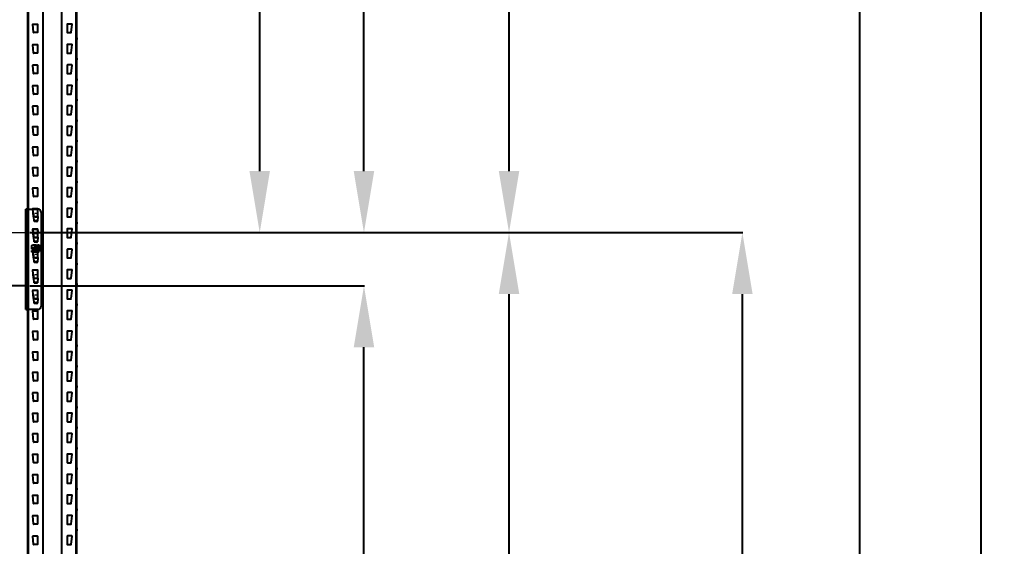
# Model space of a CAD drawing. Header units: millimetres. Extents: x 2140 to 223837, y 2113 to 170313.
# Drawn here: x 179549 to 181923, y 114955 to 116242 of the extents above; entities that cross this region are included whole.
import ezdxf

# ---------------------------------------------------------------- set-up
doc = ezdxf.new("R2010")
doc.units = ezdxf.units.MM
doc.linetypes.add('PHANTOM', pattern=[12.7, 6.35, -1.27, 1.27, -1.27, 1.27, -1.27])
doc.layers.add('0_ANNOT_Dimensions', color=7, linetype='Continuous')
doc.layers.add('2.Стойка', color=7, linetype='Continuous')
doc.layers.add('1.Балка', color=5, linetype='Continuous', lineweight=0)
doc.styles.get("Standard").update_dxf_attribs({"font": 'isocpeur.ttf'})
doc.dimstyles.new('150', dxfattribs={"dimtxt": 150, "dimasz": 150, "dimexe": 1, "dimexo": 10, "dimgap": 40, "dimtad": 1, "dimdec": 0, "dimzin": 0, "dimdsep": 46, "dimtxsty": 'Standard', "dimcen": 0.09, "dimadec": 0, "dimazin": 0, "dimtfac": 1, "dimtdec": 0, "dimtofl": 0, "dimtmove": 0, "dimatfit": 3, "dimfxl": 1, "dimtolj": 1, "dimtzin": 0, "dimarcsym": 0})
doc.dimstyles.new('150 (цвет)', dxfattribs={"dimtxt": 150, "dimasz": 150, "dimexe": 1, "dimexo": 10, "dimgap": -20, "dimtad": 1, "dimdec": 0, "dimzin": 0, "dimdsep": 46, "dimtxsty": 'Standard', "dimcen": 0.09, "dimadec": 0, "dimazin": 0, "dimtfac": 1, "dimtdec": 0, "dimtofl": 0, "dimtmove": 0, "dimatfit": 3, "dimfxl": 1, "dimtfill": 2, "dimtfillclr": 2, "dimtolj": 1, "dimtzin": 0, "dimarcsym": 0})

# ---------------------------------------------------------------- blocks, each defined once
blk = doc.blocks.new('*U494')
at = {"layer": '2.Стойка', "color": 0, "linetype": 'ByBlock'}
for p, q in [((-120, 0), (-120, 12200)), ((-118, 0), (-118, 12200)), ((-82.7, 0), (-82.7, 12200)), ((-37.3, 0), (-37.3, 12200)), ((-2, 0), (-2, 12200)), ((0, 0), (0, 12200)), ((-120, 6509.5), (-118, 6509.5)), ((0, 6509.5), (-2, 6509.5)), ((-106.1, 6480.5), (-108, 6500.5)), ((-107.5, 6501), (-96.5, 6501)), ((-96, 6500.5), (-96, 6480.5)), ((-24, 6500.5), (-24, 6480.5)), ((-12.5, 6501), (-23.5, 6501)), ((-13.9, 6480.5), (-12, 6500.5)), ((-122, 6465), (-118, 6465)), ((-120, 6470.5), (-118, 6470.5)), ((-120, 6459.5), (-118, 6459.5)), ((-96.5, 6480), (-105.6, 6480)), ((-23.5, 6480), (-14.4, 6480)), ((0, 6470.5), (-2, 6470.5)), ((2, 6465), (-2, 6465)), ((0, 6459.5), (-2, 6459.5)), ((-106.1, 6430.5), (-108, 6450.5)), ((-107.5, 6451), (-96.5, 6451)), ((-96, 6450.5), (-96, 6430.5)), ((-24, 6450.5), (-24, 6430.5)), ((-12.5, 6451), (-23.5, 6451)), ((-13.9, 6430.5), (-12, 6450.5)), ((-122, 6415), (-118, 6415)), ((-120, 6420.5), (-118, 6420.5)), ((-96.5, 6430), (-105.6, 6430)), ((-23.5, 6430), (-14.4, 6430)), ((0, 6420.5), (-2, 6420.5)), ((2, 6415), (-2, 6415)), ((-120, 6409.5), (-118, 6409.5)), ((-106.1, 6380.5), (-108, 6400.5)), ((-107.5, 6401), (-96.5, 6401)), ((-96, 6400.5), (-96, 6380.5)), ((-24, 6400.5), (-24, 6380.5)), ((-12.5, 6401), (-23.5, 6401)), ((-13.9, 6380.5), (-12, 6400.5)), ((0, 6409.5), (-2, 6409.5)), ((-122, 6365), (-118, 6365)), ((-120, 6370.5), (-118, 6370.5)), ((-96.5, 6380), (-105.6, 6380)), ((-23.5, 6380), (-14.4, 6380)), ((0, 6370.5), (-2, 6370.5)), ((2, 6365), (-2, 6365)), ((-120, 6359.5), (-118, 6359.5)), ((-106.1, 6330.5), (-108, 6350.5)), ((-107.5, 6351), (-96.5, 6351)), ((-96, 6350.5), (-96, 6330.5)), ((-24, 6350.5), (-24, 6330.5)), ((-12.5, 6351), (-23.5, 6351)), ((-13.9, 6330.5), (-12, 6350.5)), ((0, 6359.5), (-2, 6359.5)), ((-120, 6320.5), (-118, 6320.5)), ((-96.5, 6330), (-105.6, 6330)), ((-23.5, 6330), (-14.4, 6330)), ((0, 6320.5), (-2, 6320.5)), ((-122, 6315), (-118, 6315)), ((-120, 6309.5), (-118, 6309.5)), ((-106.1, 6280.5), (-108, 6300.5)), ((-107.5, 6301), (-96.5, 6301)), ((-96, 6300.5), (-96, 6280.5)), ((-24, 6300.5), (-24, 6280.5)), ((-12.5, 6301), (-23.5, 6301)), ((-13.9, 6280.5), (-12, 6300.5)), ((2, 6315), (-2, 6315)), ((0, 6309.5), (-2, 6309.5)), ((-120, 6270.5), (-118, 6270.5)), ((-96.5, 6280), (-105.6, 6280)), ((-23.5, 6280), (-14.4, 6280)), ((0, 6270.5), (-2, 6270.5)), ((-122, 6265), (-118, 6265)), ((-120, 6259.5), (-118, 6259.5)), ((-106.1, 6230.5), (-108, 6250.5)), ((-107.5, 6251), (-96.5, 6251)), ((-96, 6250.5), (-96, 6230.5)), ((-24, 6250.5), (-24, 6230.5)), ((-12.5, 6251), (-23.5, 6251)), ((-13.9, 6230.5), (-12, 6250.5)), ((2, 6265), (-2, 6265)), ((0, 6259.5), (-2, 6259.5)), ((-120, 6220.5), (-118, 6220.5)), ((-96.5, 6230), (-105.6, 6230)), ((-23.5, 6230), (-14.4, 6230)), ((0, 6220.5), (-2, 6220.5)), ((-122, 6215), (-118, 6215)), ((-120, 6209.5), (-118, 6209.5)), ((-106.1, 6180.5), (-108, 6200.5)), ((-107.5, 6201), (-96.5, 6201)), ((-96, 6200.5), (-96, 6180.5)), ((-24, 6200.5), (-24, 6180.5)), ((-12.5, 6201), (-23.5, 6201)), ((-13.9, 6180.5), (-12, 6200.5)), ((2, 6215), (-2, 6215)), ((0, 6209.5), (-2, 6209.5)), ((-96.5, 6180), (-105.6, 6180)), ((-23.5, 6180), (-14.4, 6180)), ((-122, 6165), (-118, 6165)), ((-120, 6170.5), (-118, 6170.5)), ((-120, 6159.5), (-118, 6159.5)), ((-106.1, 6130.5), (-108, 6150.5)), ((-107.5, 6151), (-96.5, 6151)), ((-96, 6150.5), (-96, 6130.5)), ((-24, 6150.5), (-24, 6130.5)), ((-12.5, 6151), (-23.5, 6151)), ((-13.9, 6130.5), (-12, 6150.5)), ((0, 6170.5), (-2, 6170.5)), ((2, 6165), (-2, 6165)), ((0, 6159.5), (-2, 6159.5)), ((-96.5, 6130), (-105.6, 6130)), ((-23.5, 6130), (-14.4, 6130)), ((-122, 6115), (-118, 6115)), ((-120, 6120.5), (-118, 6120.5)), ((-120, 6109.5), (-118, 6109.5)), ((0, 6120.5), (-2, 6120.5)), ((2, 6115), (-2, 6115)), ((0, 6109.5), (-2, 6109.5)), ((-106.1, 6080.5), (-108, 6100.5)), ((-107.5, 6101), (-96.5, 6101)), ((-96.5, 6080), (-105.6, 6080)), ((-96, 6100.5), (-96, 6080.5)), ((-24, 6100.5), (-24, 6080.5)), ((-12.5, 6101), (-23.5, 6101)), ((-23.5, 6080), (-14.4, 6080)), ((-13.9, 6080.5), (-12, 6100.5)), ((-122, 6065), (-118, 6065)), ((-120, 6070.5), (-118, 6070.5)), ((-120, 6059.5), (-118, 6059.5)), ((0, 6070.5), (-2, 6070.5)), ((2, 6065), (-2, 6065)), ((0, 6059.5), (-2, 6059.5)), ((-106.1, 6030.5), (-108, 6050.5)), ((-107.5, 6051), (-96.5, 6051)), ((-96, 6050.5), (-96, 6030.5)), ((-24, 6050.5), (-24, 6030.5)), ((-12.5, 6051), (-23.5, 6051)), ((-13.9, 6030.5), (-12, 6050.5)), ((-122, 6015), (-118, 6015)), ((-120, 6020.5), (-118, 6020.5)), ((-120, 6009.5), (-118, 6009.5)), ((-96.5, 6030), (-105.6, 6030)), ((-23.5, 6030), (-14.4, 6030)), ((0, 6020.5), (-2, 6020.5)), ((2, 6015), (-2, 6015)), ((0, 6009.5), (-2, 6009.5)), ((-106.1, 5980.5), (-108, 6000.5)), ((-107.5, 6001), (-96.5, 6001)), ((-96, 6000.5), (-96, 5980.5)), ((-24, 6000.5), (-24, 5980.5)), ((-12.5, 6001), (-23.5, 6001)), ((-13.9, 5980.5), (-12, 6000.5)), ((-122, 5965), (-118, 5965)), ((-120, 5970.5), (-118, 5970.5)), ((-120, 5959.5), (-118, 5959.5)), ((-96.5, 5980), (-105.6, 5980)), ((-23.5, 5980), (-14.4, 5980)), ((0, 5970.5), (-2, 5970.5)), ((2, 5965), (-2, 5965)), ((0, 5959.5), (-2, 5959.5)), ((-106.1, 5930.5), (-108, 5950.5)), ((-107.5, 5951), (-96.5, 5951)), ((-96, 5950.5), (-96, 5930.5)), ((-24, 5950.5), (-24, 5930.5)), ((-12.5, 5951), (-23.5, 5951)), ((-13.9, 5930.5), (-12, 5950.5)), ((-122, 5915), (-118, 5915)), ((-120, 5920.5), (-118, 5920.5)), ((-96.5, 5930), (-105.6, 5930)), ((-23.5, 5930), (-14.4, 5930)), ((0, 5920.5), (-2, 5920.5)), ((2, 5915), (-2, 5915)), ((-120, 5909.5), (-118, 5909.5)), ((-106.1, 5880.5), (-108, 5900.5)), ((-107.5, 5901), (-96.5, 5901)), ((-96, 5900.5), (-96, 5880.5)), ((-24, 5900.5), (-24, 5880.5)), ((-12.5, 5901), (-23.5, 5901)), ((-13.9, 5880.5), (-12, 5900.5)), ((0, 5909.5), (-2, 5909.5)), ((-122, 5865), (-118, 5865)), ((-120, 5870.5), (-118, 5870.5)), ((-96.5, 5880), (-105.6, 5880)), ((-23.5, 5880), (-14.4, 5880)), ((0, 5870.5), (-2, 5870.5)), ((2, 5865), (-2, 5865)), ((-120, 5859.5), (-118, 5859.5)), ((-106.1, 5830.5), (-108, 5850.5)), ((-107.5, 5851), (-96.5, 5851)), ((-96, 5850.5), (-96, 5830.5)), ((-24, 5850.5), (-24, 5830.5)), ((-12.5, 5851), (-23.5, 5851)), ((-13.9, 5830.5), (-12, 5850.5)), ((0, 5859.5), (-2, 5859.5)), ((-120, 5820.5), (-118, 5820.5)), ((-96.5, 5830), (-105.6, 5830)), ((-23.5, 5830), (-14.4, 5830)), ((0, 5820.5), (-2, 5820.5)), ((-122, 5815), (-118, 5815)), ((-120, 5809.5), (-118, 5809.5)), ((-106.1, 5780.5), (-108, 5800.5)), ((-107.5, 5801), (-96.5, 5801)), ((-96, 5800.5), (-96, 5780.5)), ((-24, 5800.5), (-24, 5780.5)), ((-12.5, 5801), (-23.5, 5801)), ((-13.9, 5780.5), (-12, 5800.5)), ((2, 5815), (-2, 5815)), ((0, 5809.5), (-2, 5809.5)), ((-120, 5770.5), (-118, 5770.5)), ((-96.5, 5780), (-105.6, 5780)), ((-23.5, 5780), (-14.4, 5780)), ((0, 5770.5), (-2, 5770.5)), ((-122, 5765), (-118, 5765)), ((-120, 5759.5), (-118, 5759.5)), ((-106.1, 5730.5), (-108, 5750.5)), ((-107.5, 5751), (-96.5, 5751)), ((-96, 5750.5), (-96, 5730.5)), ((-24, 5750.5), (-24, 5730.5)), ((-12.5, 5751), (-23.5, 5751)), ((-13.9, 5730.5), (-12, 5750.5)), ((2, 5765), (-2, 5765)), ((0, 5759.5), (-2, 5759.5)), ((-96.5, 5730), (-105.6, 5730)), ((-23.5, 5730), (-14.4, 5730)), ((-122, 5715), (-118, 5715)), ((-120, 5720.5), (-118, 5720.5)), ((-120, 5709.5), (-118, 5709.5)), ((-106.1, 5680.5), (-108, 5700.5)), ((-107.5, 5701), (-96.5, 5701)), ((-96, 5700.5), (-96, 5680.5)), ((-24, 5700.5), (-24, 5680.5)), ((-12.5, 5701), (-23.5, 5701)), ((-13.9, 5680.5), (-12, 5700.5)), ((0, 5720.5), (-2, 5720.5)), ((2, 5715), (-2, 5715)), ((0, 5709.5), (-2, 5709.5)), ((-96.5, 5680), (-105.6, 5680)), ((-23.5, 5680), (-14.4, 5680)), ((-122, 5665), (-118, 5665)), ((-120, 5670.5), (-118, 5670.5)), ((-120, 5659.5), (-118, 5659.5)), ((-107.5, 5651), (-96.5, 5651)), ((-12.5, 5651), (-23.5, 5651)), ((0, 5670.5), (-2, 5670.5)), ((2, 5665), (-2, 5665)), ((0, 5659.5), (-2, 5659.5)), ((-106.1, 5630.5), (-108, 5650.5)), ((-96.5, 5630), (-105.6, 5630)), ((-96, 5650.5), (-96, 5630.5)), ((-24, 5650.5), (-24, 5630.5)), ((-23.5, 5630), (-14.4, 5630)), ((-13.9, 5630.5), (-12, 5650.5)), ((-122, 5615), (-118, 5615)), ((-120, 5620.5), (-118, 5620.5)), ((-120, 5609.5), (-118, 5609.5)), ((0, 5620.5), (-2, 5620.5)), ((2, 5615), (-2, 5615)), ((0, 5609.5), (-2, 5609.5)), ((-106.1, 5580.5), (-108, 5600.5)), ((-107.5, 5601), (-96.5, 5601)), ((-96.5, 5580), (-105.6, 5580)), ((-96, 5600.5), (-96, 5580.5)), ((-24, 5600.5), (-24, 5580.5)), ((-12.5, 5601), (-23.5, 5601)), ((-23.5, 5580), (-14.4, 5580)), ((-13.9, 5580.5), (-12, 5600.5)), ((-122, 5565), (-118, 5565)), ((-120, 5570.5), (-118, 5570.5)), ((-120, 5559.5), (-118, 5559.5)), ((0, 5570.5), (-2, 5570.5)), ((2, 5565), (-2, 5565)), ((0, 5559.5), (-2, 5559.5)), ((-106.1, 5530.5), (-108, 5550.5)), ((-107.5, 5551), (-96.5, 5551)), ((-96, 5550.5), (-96, 5530.5)), ((-24, 5550.5), (-24, 5530.5)), ((-12.5, 5551), (-23.5, 5551)), ((-13.9, 5530.5), (-12, 5550.5)), ((-122, 5515), (-118, 5515)), ((-120, 5520.5), (-118, 5520.5)), ((-120, 5509.5), (-118, 5509.5)), ((-96.5, 5530), (-105.6, 5530)), ((-23.5, 5530), (-14.4, 5530)), ((0, 5520.5), (-2, 5520.5)), ((2, 5515), (-2, 5515)), ((0, 5509.5), (-2, 5509.5)), ((-106.1, 5480.5), (-108, 5500.5)), ((-107.5, 5501), (-96.5, 5501)), ((-96, 5500.5), (-96, 5480.5)), ((-24, 5500.5), (-24, 5480.5)), ((-12.5, 5501), (-23.5, 5501)), ((-13.9, 5480.5), (-12, 5500.5)), ((-122, 5465), (-118, 5465)), ((-120, 5470.5), (-118, 5470.5)), ((-96.5, 5480), (-105.6, 5480)), ((-23.5, 5480), (-14.4, 5480)), ((0, 5470.5), (-2, 5470.5)), ((2, 5465), (-2, 5465)), ((-120, 5459.5), (-118, 5459.5)), ((-106.1, 5430.5), (-108, 5450.5)), ((-107.5, 5451), (-96.5, 5451)), ((-96, 5450.5), (-96, 5430.5)), ((-24, 5450.5), (-24, 5430.5)), ((-12.5, 5451), (-23.5, 5451)), ((-13.9, 5430.5), (-12, 5450.5)), ((0, 5459.5), (-2, 5459.5)), ((-122, 5415), (-118, 5415)), ((-120, 5420.5), (-118, 5420.5)), ((-96.5, 5430), (-105.6, 5430)), ((-23.5, 5430), (-14.4, 5430)), ((0, 5420.5), (-2, 5420.5)), ((2, 5415), (-2, 5415)), ((-120, 5409.5), (-118, 5409.5)), ((-106.1, 5380.5), (-108, 5400.5)), ((-107.5, 5401), (-96.5, 5401)), ((-96, 5400.5), (-96, 5380.5)), ((-24, 5400.5), (-24, 5380.5)), ((-12.5, 5401), (-23.5, 5401)), ((-13.9, 5380.5), (-12, 5400.5)), ((0, 5409.5), (-2, 5409.5)), ((-120, 5370.5), (-118, 5370.5)), ((-96.5, 5380), (-105.6, 5380)), ((-23.5, 5380), (-14.4, 5380)), ((0, 5370.5), (-2, 5370.5)), ((-122, 5365), (-118, 5365)), ((-120, 5359.5), (-118, 5359.5)), ((-106.1, 5330.5), (-108, 5350.5)), ((-107.5, 5351), (-96.5, 5351)), ((-96, 5350.5), (-96, 5330.5)), ((-24, 5350.5), (-24, 5330.5)), ((-12.5, 5351), (-23.5, 5351)), ((-13.9, 5330.5), (-12, 5350.5)), ((2, 5365), (-2, 5365)), ((0, 5359.5), (-2, 5359.5)), ((-120, 5320.5), (-118, 5320.5)), ((-96.5, 5330), (-105.6, 5330)), ((-23.5, 5330), (-14.4, 5330)), ((0, 5320.5), (-2, 5320.5)), ((-122, 5315), (-118, 5315)), ((-120, 5309.5), (-118, 5309.5)), ((-106.1, 5280.5), (-108, 5300.5)), ((-107.5, 5301), (-96.5, 5301)), ((-96, 5300.5), (-96, 5280.5)), ((-24, 5300.5), (-24, 5280.5)), ((-12.5, 5301), (-23.5, 5301)), ((-13.9, 5280.5), (-12, 5300.5)), ((2, 5315), (-2, 5315)), ((0, 5309.5), (-2, 5309.5)), ((-96.5, 5280), (-105.6, 5280)), ((-23.5, 5280), (-14.4, 5280)), ((-122, 5265), (-118, 5265)), ((-120, 5270.5), (-118, 5270.5)), ((-120, 5259.5), (-118, 5259.5)), ((-106.1, 5230.5), (-108, 5250.5)), ((-107.5, 5251), (-96.5, 5251)), ((-96, 5250.5), (-96, 5230.5)), ((-24, 5250.5), (-24, 5230.5)), ((-12.5, 5251), (-23.5, 5251)), ((-13.9, 5230.5), (-12, 5250.5)), ((0, 5270.5), (-2, 5270.5)), ((2, 5265), (-2, 5265)), ((0, 5259.5), (-2, 5259.5)), ((-96.5, 5230), (-105.6, 5230)), ((-23.5, 5230), (-14.4, 5230))]:
    blk.add_line(p, q, dxfattribs=at)
for centre, start, end in [((-107.5, 6500.5), 90, 185.4403), ((-96.5, 6500.5), 0, 90), ((-23.5, 6500.5), 90, 180), ((-12.5, 6500.5), 354.5597, 90), ((-105.6, 6480.5), 185.4403, 270), ((-96.5, 6480.5), 270, 0), ((-23.5, 6480.5), 180, 270), ((-14.4, 6480.5), 270, 354.5597), ((-107.5, 6450.5), 90, 185.4403), ((-96.5, 6450.5), 0, 90), ((-23.5, 6450.5), 90, 180), ((-12.5, 6450.5), 354.5597, 90), ((-105.6, 6430.5), 185.4403, 270), ((-96.5, 6430.5), 270, 0), ((-23.5, 6430.5), 180, 270), ((-14.4, 6430.5), 270, 354.5597), ((-107.5, 6400.5), 90, 185.4403), ((-96.5, 6400.5), 0, 90), ((-23.5, 6400.5), 90, 180), ((-12.5, 6400.5), 354.5597, 90), ((-105.6, 6380.5), 185.4403, 270), ((-96.5, 6380.5), 270, 0), ((-23.5, 6380.5), 180, 270), ((-14.4, 6380.5), 270, 354.5597), ((-107.5, 6350.5), 90, 185.4403), ((-96.5, 6350.5), 0, 90), ((-23.5, 6350.5), 90, 180), ((-12.5, 6350.5), 354.5597, 90), ((-105.6, 6330.5), 185.4403, 270), ((-96.5, 6330.5), 270, 0), ((-23.5, 6330.5), 180, 270), ((-14.4, 6330.5), 270, 354.5597), ((-107.5, 6300.5), 90, 185.4403), ((-96.5, 6300.5), 0, 90), ((-23.5, 6300.5), 90, 180), ((-12.5, 6300.5), 354.5597, 90), ((-105.6, 6280.5), 185.4403, 270), ((-96.5, 6280.5), 270, 0), ((-23.5, 6280.5), 180, 270), ((-14.4, 6280.5), 270, 354.5597), ((-107.5, 6250.5), 90, 185.4403), ((-96.5, 6250.5), 0, 90), ((-23.5, 6250.5), 90, 180), ((-12.5, 6250.5), 354.5597, 90), ((-105.6, 6230.5), 185.4403, 270), ((-96.5, 6230.5), 270, 0), ((-23.5, 6230.5), 180, 270), ((-14.4, 6230.5), 270, 354.5597), ((-107.5, 6200.5), 90, 185.4403), ((-96.5, 6200.5), 0, 90), ((-23.5, 6200.5), 90, 180), ((-12.5, 6200.5), 354.5597, 90), ((-105.6, 6180.5), 185.4403, 270), ((-96.5, 6180.5), 270, 0), ((-23.5, 6180.5), 180, 270), ((-14.4, 6180.5), 270, 354.5597), ((-107.5, 6150.5), 90, 185.4403), ((-96.5, 6150.5), 0, 90), ((-23.5, 6150.5), 90, 180), ((-12.5, 6150.5), 354.5597, 90), ((-105.6, 6130.5), 185.4403, 270), ((-96.5, 6130.5), 270, 0), ((-23.5, 6130.5), 180, 270), ((-14.4, 6130.5), 270, 354.5597), ((-107.5, 6100.5), 90, 185.4403), ((-105.6, 6080.5), 185.4403, 270), ((-96.5, 6100.5), 0, 90), ((-96.5, 6080.5), 270, 0), ((-23.5, 6100.5), 90, 180), ((-23.5, 6080.5), 180, 270), ((-14.4, 6080.5), 270, 354.5597), ((-12.5, 6100.5), 354.5597, 90), ((-107.5, 6050.5), 90, 185.4403), ((-105.6, 6030.5), 185.4403, 270), ((-96.5, 6050.5), 0, 90), ((-96.5, 6030.5), 270, 0), ((-23.5, 6050.5), 90, 180), ((-23.5, 6030.5), 180, 270), ((-14.4, 6030.5), 270, 354.5597), ((-12.5, 6050.5), 354.5597, 90), ((-107.5, 6000.5), 90, 185.4403), ((-96.5, 6000.5), 0, 90), ((-23.5, 6000.5), 90, 180), ((-12.5, 6000.5), 354.5597, 90), ((-105.6, 5980.5), 185.4403, 270), ((-96.5, 5980.5), 270, 0), ((-23.5, 5980.5), 180, 270), ((-14.4, 5980.5), 270, 354.5597), ((-107.5, 5950.5), 90, 185.4403), ((-96.5, 5950.5), 0, 90), ((-23.5, 5950.5), 90, 180), ((-12.5, 5950.5), 354.5597, 90), ((-105.6, 5930.5), 185.4403, 270), ((-96.5, 5930.5), 270, 0), ((-23.5, 5930.5), 180, 270), ((-14.4, 5930.5), 270, 354.5597), ((-107.5, 5900.5), 90, 185.4403), ((-96.5, 5900.5), 0, 90), ((-23.5, 5900.5), 90, 180), ((-12.5, 5900.5), 354.5597, 90), ((-105.6, 5880.5), 185.4403, 270), ((-96.5, 5880.5), 270, 0), ((-23.5, 5880.5), 180, 270), ((-14.4, 5880.5), 270, 354.5597), ((-107.5, 5850.5), 90, 185.4403), ((-96.5, 5850.5), 0, 90), ((-23.5, 5850.5), 90, 180), ((-12.5, 5850.5), 354.5597, 90), ((-105.6, 5830.5), 185.4403, 270), ((-96.5, 5830.5), 270, 0), ((-23.5, 5830.5), 180, 270), ((-14.4, 5830.5), 270, 354.5597), ((-107.5, 5800.5), 90, 185.4403), ((-96.5, 5800.5), 0, 90), ((-23.5, 5800.5), 90, 180), ((-12.5, 5800.5), 354.5597, 90), ((-105.6, 5780.5), 185.4403, 270), ((-96.5, 5780.5), 270, 0), ((-23.5, 5780.5), 180, 270), ((-14.4, 5780.5), 270, 354.5597), ((-107.5, 5750.5), 90, 185.4403), ((-96.5, 5750.5), 0, 90), ((-23.5, 5750.5), 90, 180), ((-12.5, 5750.5), 354.5597, 90), ((-105.6, 5730.5), 185.4403, 270), ((-96.5, 5730.5), 270, 0), ((-23.5, 5730.5), 180, 270), ((-14.4, 5730.5), 270, 354.5597), ((-107.5, 5700.5), 90, 185.4403), ((-96.5, 5700.5), 0, 90), ((-23.5, 5700.5), 90, 180), ((-12.5, 5700.5), 354.5597, 90), ((-105.6, 5680.5), 185.4403, 270), ((-96.5, 5680.5), 270, 0), ((-23.5, 5680.5), 180, 270), ((-14.4, 5680.5), 270, 354.5597), ((-107.5, 5650.5), 90, 185.4403), ((-96.5, 5650.5), 0, 90), ((-23.5, 5650.5), 90, 180), ((-12.5, 5650.5), 354.5597, 90), ((-105.6, 5630.5), 185.4403, 270), ((-96.5, 5630.5), 270, 0), ((-23.5, 5630.5), 180, 270), ((-14.4, 5630.5), 270, 354.5597), ((-107.5, 5600.5), 90, 185.4403), ((-105.6, 5580.5), 185.4403, 270), ((-96.5, 5600.5), 0, 90), ((-96.5, 5580.5), 270, 0), ((-23.5, 5600.5), 90, 180), ((-23.5, 5580.5), 180, 270), ((-14.4, 5580.5), 270, 354.5597), ((-12.5, 5600.5), 354.5597, 90), ((-107.5, 5550.5), 90, 185.4403), ((-96.5, 5550.5), 0, 90), ((-23.5, 5550.5), 90, 180), ((-12.5, 5550.5), 354.5597, 90), ((-105.6, 5530.5), 185.4403, 270), ((-96.5, 5530.5), 270, 0), ((-23.5, 5530.5), 180, 270), ((-14.4, 5530.5), 270, 354.5597), ((-107.5, 5500.5), 90, 185.4403), ((-96.5, 5500.5), 0, 90), ((-23.5, 5500.5), 90, 180), ((-12.5, 5500.5), 354.5597, 90), ((-105.6, 5480.5), 185.4403, 270), ((-96.5, 5480.5), 270, 0), ((-23.5, 5480.5), 180, 270), ((-14.4, 5480.5), 270, 354.5597), ((-107.5, 5450.5), 90, 185.4403), ((-96.5, 5450.5), 0, 90), ((-23.5, 5450.5), 90, 180), ((-12.5, 5450.5), 354.5597, 90), ((-105.6, 5430.5), 185.4403, 270), ((-96.5, 5430.5), 270, 0), ((-23.5, 5430.5), 180, 270), ((-14.4, 5430.5), 270, 354.5597), ((-107.5, 5400.5), 90, 185.4403), ((-96.5, 5400.5), 0, 90), ((-23.5, 5400.5), 90, 180), ((-12.5, 5400.5), 354.5597, 90), ((-105.6, 5380.5), 185.4403, 270), ((-96.5, 5380.5), 270, 0), ((-23.5, 5380.5), 180, 270), ((-14.4, 5380.5), 270, 354.5597), ((-107.5, 5350.5), 90, 185.4403), ((-96.5, 5350.5), 0, 90), ((-23.5, 5350.5), 90, 180), ((-12.5, 5350.5), 354.5597, 90), ((-105.6, 5330.5), 185.4403, 270), ((-96.5, 5330.5), 270, 0), ((-23.5, 5330.5), 180, 270), ((-14.4, 5330.5), 270, 354.5597), ((-107.5, 5300.5), 90, 185.4403), ((-96.5, 5300.5), 0, 90), ((-23.5, 5300.5), 90, 180), ((-12.5, 5300.5), 354.5597, 90), ((-105.6, 5280.5), 185.4403, 270), ((-96.5, 5280.5), 270, 0), ((-23.5, 5280.5), 180, 270), ((-14.4, 5280.5), 270, 354.5597), ((-107.5, 5250.5), 90, 185.4403), ((-96.5, 5250.5), 0, 90), ((-23.5, 5250.5), 90, 180), ((-12.5, 5250.5), 354.5597, 90), ((-105.6, 5230.5), 185.4403, 270), ((-96.5, 5230.5), 270, 0), ((-23.5, 5230.5), 180, 270), ((-14.4, 5230.5), 270, 354.5597)]:
    blk.add_arc(centre, 0.5, start, end, dxfattribs=at)
blk = doc.blocks.new('*D1141')
at = {"layer": '0_ANNOT_Dimensions', "color": 0, "lineweight": -2, "transparency": 16777216}
for p, q in [((179574.6, 115721.3), (181315.7, 115721.3)), ((181314.7, 109872.5), (181314.7, 115571.3)), ((180239.2, 109722.5), (181315.7, 109722.5))]:
    blk.add_line(p, q, dxfattribs=at)
at = {"layer": '0_ANNOT_Dimensions', "color": 0, "transparency": 16777216}
for points in [[(181289.7, 115571.3), (181339.7, 115571.3), (181314.7, 115721.3)], [(181289.7, 109872.5), (181339.7, 109872.5), (181314.7, 109722.5)]]:
    blk.add_solid(points, dxfattribs=at)
at = {"layer": 'Defpoints', "color": 0, "transparency": 16777216}
for p in [(179564.6, 115721.3), (181314.7, 115721.3), (180229.2, 109722.5)]:
    blk.add_point(p, dxfattribs=at)
at = {"layer": '0_ANNOT_Dimensions', "color": 0, "transparency": 16777216, "insert": (181199.7, 112721.9), "char_height": 150, "attachment_point": 5, "rotation": 90}
blk.add_mtext('\\A1;5999', dxfattribs=at)
blk = doc.blocks.new('*D1142')
at = {"layer": '0_ANNOT_Dimensions', "color": 0, "lineweight": -2, "transparency": 16777216}
for p, q in [((179574.6, 117591.3), (181602.4, 117591.3)), ((181601.4, 109872.5), (181601.4, 117441.3)), ((181581.4, 113871.9), (181391.4, 113871.9)), ((181391.4, 113871.9), (181391.4, 113441.9)), ((181581.4, 113441.9), (181581.4, 113871.9)), ((181391.4, 113441.9), (181581.4, 113441.9)), ((179712.6, 109722.5), (181602.4, 109722.5))]:
    blk.add_line(p, q, dxfattribs=at)
at = {"layer": '0_ANNOT_Dimensions', "color": 0, "transparency": 16777216}
for points in [[(181576.4, 117441.3), (181626.4, 117441.3), (181601.4, 117591.3)], [(181576.4, 109872.5), (181626.4, 109872.5), (181601.4, 109722.5)]]:
    blk.add_solid(points, dxfattribs=at)
at = {"layer": 'Defpoints', "color": 0, "transparency": 16777216}
for p in [(179564.6, 117591.3), (181601.4, 117591.3), (179702.6, 109722.5)]:
    blk.add_point(p, dxfattribs=at)
at = {"layer": '0_ANNOT_Dimensions', "color": 0, "transparency": 16777216, "insert": (181486.4, 113656.9), "char_height": 150, "attachment_point": 5, "rotation": 90, "bg_fill": 1, "box_fill_scale": 1.1, "bg_fill_color": 2, "bg_fill_transparency": 0}
blk.add_mtext('\\A1;7869', dxfattribs=at)
blk = doc.blocks.new('*D1143')
at = {"layer": '0_ANNOT_Dimensions', "color": 0, "lineweight": -2, "transparency": 16777216}
for p, q in [((179574.6, 119721.3), (181899.3, 119721.3)), ((181898.3, 109872.5), (181898.3, 119571.3)), ((179712.6, 109722.5), (181899.3, 109722.5))]:
    blk.add_line(p, q, dxfattribs=at)
at = {"layer": '0_ANNOT_Dimensions', "color": 0, "transparency": 16777216}
for points in [[(181873.3, 119571.3), (181923.3, 119571.3), (181898.3, 119721.3)], [(181873.3, 109872.5), (181923.3, 109872.5), (181898.3, 109722.5)]]:
    blk.add_solid(points, dxfattribs=at)
at = {"layer": 'Defpoints', "color": 0, "transparency": 16777216}
for p in [(179564.6, 119721.3), (181898.3, 119721.3), (179702.6, 109722.5)]:
    blk.add_point(p, dxfattribs=at)
at = {"layer": '0_ANNOT_Dimensions', "color": 0, "transparency": 16777216, "insert": (181783.3, 114721.9), "char_height": 150, "attachment_point": 5, "rotation": 90}
blk.add_mtext('\\A1;9999', dxfattribs=at)
blk = doc.blocks.new('*U432')
at = {"layer": '1.Балка', "color": 0, "linetype": 'Continuous', "lineweight": 25}
for p, q in [((2705, -210.7), (2705, 34.3)), ((2712.5, 34.3), (2705, 34.3)), ((2712.5, 34.3), (2734.5, 34.3)), ((2742.5, 26.3), (2742.5, -202.7)), ((2724.6, 15.8), (2724.6, 23.6)), ((2725.6, 4.4), (2724.6, 15.8)), ((2732.4, 5.3), (2726.4, 5.3)), ((2732.2, 3.5), (2726.6, 3.5)), ((2734.2, 15.8), (2733.2, 4.4)), ((2734.2, 15.8), (2734.2, 23.6)), ((2724.9, -14.7), (2732.5, -14.7)), ((2724.6, -34.2), (2724.6, -26.4)), ((2725.6, -45.6), (2724.6, -34.2)), ((2732.5, -24.7), (2724.9, -24.7)), ((2732.4, -44.7), (2726.4, -44.7)), ((2732.2, -46.5), (2726.6, -46.5)), ((2734.2, -34.2), (2733.2, -45.6)), ((2734.2, -34.2), (2734.2, -26.4)), ((2719.5, -54.9), (2721.8, -52.7)), ((2719.5, -63.9), (2719.5, -54.9)), ((2723, -63.9), (2719.5, -63.9)), ((2719.5, -70.7), (2719.5, -66.9)), ((2719.5, -66.9), (2733.8, -66.9)), ((2736, -70.7), (2719.5, -70.7)), ((2721.8, -52.7), (2730.8, -52.7)), ((2728, -64), (2723, -59)), ((2723, -59), (2723, -63.9)), ((2725.8, -56.2), (2730.9, -61.2)), ((2730.8, -56.2), (2725.8, -56.2)), ((2730.9, -61.2), (2728, -64)), ((2730.8, -52.7), (2730.8, -56.2)), ((2733.8, -66.9), (2733.8, -52.7)), ((2733.8, -52.7), (2737.5, -52.7)), ((2737.5, -52.7), (2737.5, -69.2)), ((2724.6, -84.2), (2724.6, -76.4)), ((2725.6, -95.6), (2724.6, -84.2)), ((2732.4, -94.7), (2726.4, -94.7)), ((2734.2, -84.2), (2733.2, -95.6)), ((2734.2, -84.2), (2734.2, -76.4)), ((2732.2, -96.5), (2726.6, -96.5)), ((2724.6, -134.2), (2724.6, -126.4)), ((2725.6, -145.6), (2724.6, -134.2)), ((2734.2, -134.2), (2733.2, -145.6)), ((2734.2, -134.2), (2734.2, -126.4)), ((2705, -153.2), (5, -153.2)), ((2732.4, -144.7), (2726.4, -144.7)), ((2732.2, -146.5), (2726.6, -146.5)), ((2724.6, -184.2), (2724.6, -176.4)), ((2725.6, -195.6), (2724.6, -184.2)), ((2734.2, -184.2), (2733.2, -195.6)), ((2734.2, -184.2), (2734.2, -176.4)), ((2705, -210.7), (2712.5, -210.7)), ((2734.5, -210.7), (2712.5, -210.7)), ((2732.4, -194.7), (2726.4, -194.7)), ((2732.2, -196.5), (2726.6, -196.5))]:
    blk.add_line(p, q, dxfattribs=at)
at = {"layer": '1.Балка', "color": 0, "linetype": 'PHANTOM', "lineweight": 18}
for p, q in [((2709, -210.7), (2709, 34.3)), ((2734.2, 23.6), (2724.6, 23.6)), ((2734.2, 15.7), (2724.6, 15.7)), ((2734.1, 14.7), (2724.7, 14.7)), ((2734, 13.5), (2724.8, 13.5)), ((2734.2, -26.4), (2724.6, -26.4)), ((2734.2, -34.3), (2724.6, -34.3)), ((2734.1, -35.3), (2724.7, -35.3)), ((2734, -36.5), (2724.8, -36.5)), ((2734.2, -76.4), (2724.6, -76.4)), ((2734.2, -84.3), (2724.6, -84.3)), ((2734.1, -85.3), (2724.7, -85.3)), ((2734, -86.5), (2724.8, -86.5)), ((2734.2, -126.4), (2724.6, -126.4)), ((2734.2, -134.3), (2724.6, -134.3)), ((2734.1, -135.3), (2724.7, -135.3)), ((2734, -136.5), (2724.8, -136.5)), ((2734.2, -176.4), (2724.6, -176.4)), ((2734.2, -184.3), (2724.6, -184.3)), ((2734.1, -185.3), (2724.7, -185.3)), ((2734, -186.5), (2724.8, -186.5))]:
    blk.add_line(p, q, dxfattribs=at)
at = {"layer": '1.Балка', "color": 0}
blk.add_line((5, -23.2), (2705, -23.2), dxfattribs=at)
at = {"layer": '1.Балка', "color": 0, "linetype": 'Continuous', "lineweight": 25}
for centre, radius, start, end in [((2734.5, 26.3), 8, 0.0004, 89.9997), ((2726.4, 6.3), 0.99, 185.9117, 270.8038), ((2726.6, 4.5), 1.03, 183.6643, 268.5085), ((2726.6, 4.5), 1, 185.0015, 269.9986), ((2732.2, 4.5), 1.03, 271.4915, 356.3357), ((2732.2, 4.5), 1, 269.9955, 355.0045), ((2732.4, 6.3), 0.99, 269.1962, 354.0883), ((2728.2, -19.7), 6, 123.5568, 236.4432), ((2729.2, -19.7), 6, 303.5568, 56.4432), ((2726.4, -43.7), 0.99, 185.9116, 270.8034), ((2726.6, -45.5), 1.03, 183.6646, 268.5085), ((2726.6, -45.5), 1, 185.0015, 269.9986), ((2732.2, -45.5), 1.03, 271.4915, 356.3354), ((2732.2, -45.5), 1, 269.9955, 355.0045), ((2732.4, -43.7), 0.99, 269.1966, 354.0884), ((2736, -69.2), 1.5, 270, 359.9996), ((2726.4, -93.7), 0.99, 185.9118, 270.8034), ((2732.4, -93.7), 0.99, 269.1966, 354.0882), ((2726.6, -95.5), 1.03, 183.6645, 268.5084), ((2726.6, -95.5), 1, 185.0015, 269.9986), ((2732.2, -95.5), 1.03, 271.4916, 356.3355), ((2732.2, -95.5), 1, 269.9955, 355.0044), ((2726.4, -143.7), 0.99, 185.9119, 270.8034), ((2726.6, -145.5), 1.03, 183.6645, 268.5083), ((2726.6, -145.5), 1, 185.0015, 269.9986), ((2732.2, -145.5), 1.03, 271.4917, 356.3355), ((2732.2, -145.5), 1, 269.9955, 355.0045), ((2732.4, -143.7), 0.99, 269.1966, 354.0881), ((2726.4, -193.7), 0.99, 185.9116, 270.8034), ((2726.6, -195.5), 1.03, 183.6643, 268.5085), ((2726.6, -195.5), 1, 185.0015, 269.9986), ((2732.2, -195.5), 1.03, 271.4915, 356.3357), ((2732.2, -195.5), 1, 269.9955, 355.0045), ((2732.4, -193.7), 0.99, 269.1966, 354.0884), ((2734.5, -202.7), 8, 270.0003, 359.9996)]:
    blk.add_arc(centre, radius, start, end, dxfattribs=at)
blk = doc.blocks.new('*D1131')
at = {"layer": '0_ANNOT_Dimensions', "color": 0, "lineweight": -2, "transparency": 16777216}
for p, q in [((179574.6, 115591.3), (180391.5, 115591.3)), ((180390.5, 113871.3), (180390.5, 115441.3)), ((179574.6, 113721.3), (180391.5, 113721.3))]:
    blk.add_line(p, q, dxfattribs=at)
at = {"layer": '0_ANNOT_Dimensions', "color": 0, "transparency": 16777216}
for points in [[(180365.5, 115441.3), (180415.5, 115441.3), (180390.5, 115591.3)], [(180365.5, 113871.3), (180415.5, 113871.3), (180390.5, 113721.3)]]:
    blk.add_solid(points, dxfattribs=at)
at = {"layer": 'Defpoints', "color": 0, "transparency": 16777216}
for p in [(179564.6, 115591.3), (180390.5, 115591.3), (179564.6, 113721.3)]:
    blk.add_point(p, dxfattribs=at)
at = {"layer": '0_ANNOT_Dimensions', "color": 0, "transparency": 16777216, "insert": (180275.5, 114656.3), "char_height": 150, "attachment_point": 5, "rotation": 90}
blk.add_mtext('\\A1;1870', dxfattribs=at)
blk = doc.blocks.new('*D1132')
at = {"layer": '0_ANNOT_Dimensions', "color": 0, "lineweight": -2, "transparency": 16777216}
for p, q in [((179574.6, 115721.3), (180745.8, 115721.3)), ((180744.8, 113871.3), (180744.8, 115571.3)), ((179574.6, 113721.3), (180745.8, 113721.3))]:
    blk.add_line(p, q, dxfattribs=at)
at = {"layer": '0_ANNOT_Dimensions', "color": 0, "transparency": 16777216}
for points in [[(180719.8, 115571.3), (180769.8, 115571.3), (180744.8, 115721.3)], [(180719.8, 113871.3), (180769.8, 113871.3), (180744.8, 113721.3)]]:
    blk.add_solid(points, dxfattribs=at)
at = {"layer": 'Defpoints', "color": 0, "transparency": 16777216}
for p in [(179564.6, 115721.3), (180744.8, 115721.3), (179564.6, 113721.3)]:
    blk.add_point(p, dxfattribs=at)
at = {"layer": '0_ANNOT_Dimensions', "color": 0, "transparency": 16777216, "insert": (180629.8, 114721.3), "char_height": 150, "attachment_point": 5, "rotation": 90}
blk.add_mtext('\\A1;2000', dxfattribs=at)
blk = doc.blocks.new('*D1133')
at = {"layer": '0_ANNOT_Dimensions', "color": 0, "lineweight": -2, "transparency": 16777216}
for p, q in [((179574.6, 117591.3), (180391.5, 117591.3)), ((180390.5, 115871.3), (180390.5, 117441.3)), ((179574.6, 115721.3), (180391.5, 115721.3))]:
    blk.add_line(p, q, dxfattribs=at)
at = {"layer": '0_ANNOT_Dimensions', "color": 0, "transparency": 16777216}
for points in [[(180365.5, 117441.3), (180415.5, 117441.3), (180390.5, 117591.3)], [(180365.5, 115871.3), (180415.5, 115871.3), (180390.5, 115721.3)]]:
    blk.add_solid(points, dxfattribs=at)
at = {"layer": 'Defpoints', "color": 0, "transparency": 16777216}
for p in [(179564.6, 117591.3), (180390.5, 117591.3), (179564.6, 115721.3)]:
    blk.add_point(p, dxfattribs=at)
at = {"layer": '0_ANNOT_Dimensions', "color": 0, "transparency": 16777216, "insert": (180275.5, 116656.3), "char_height": 150, "attachment_point": 5, "rotation": 90}
blk.add_mtext('\\A1;1870', dxfattribs=at)
blk = doc.blocks.new('*D1134')
at = {"layer": '0_ANNOT_Dimensions', "color": 0, "lineweight": -2, "transparency": 16777216}
for p, q in [((179574.6, 117721.3), (180745.8, 117721.3)), ((180744.8, 115871.3), (180744.8, 117571.3)), ((179574.6, 115721.3), (180745.8, 115721.3))]:
    blk.add_line(p, q, dxfattribs=at)
at = {"layer": '0_ANNOT_Dimensions', "color": 0, "transparency": 16777216}
for points in [[(180719.8, 117571.3), (180769.8, 117571.3), (180744.8, 117721.3)], [(180719.8, 115871.3), (180769.8, 115871.3), (180744.8, 115721.3)]]:
    blk.add_solid(points, dxfattribs=at)
at = {"layer": 'Defpoints', "color": 0, "transparency": 16777216}
for p in [(179564.6, 117721.3), (180744.8, 117721.3), (179564.6, 115721.3)]:
    blk.add_point(p, dxfattribs=at)
at = {"layer": '0_ANNOT_Dimensions', "color": 0, "transparency": 16777216, "insert": (180629.8, 116721.3), "char_height": 150, "attachment_point": 5, "rotation": 90}
blk.add_mtext('\\A1;2000', dxfattribs=at)
blk = doc.blocks.new('*D1125')
at = {"layer": '0_ANNOT_Dimensions', "color": 0, "lineweight": -2, "transparency": 16777216}
for p, q in [((179574.6, 117463.8), (180136.9, 117463.8)), ((180135.9, 115871.3), (180135.9, 117313.8)), ((179574.6, 115721.3), (180136.9, 115721.3))]:
    blk.add_line(p, q, dxfattribs=at)
at = {"layer": '0_ANNOT_Dimensions', "color": 0, "transparency": 16777216}
for points in [[(180110.9, 117313.8), (180160.9, 117313.8), (180135.9, 117463.8)], [(180110.9, 115871.3), (180160.9, 115871.3), (180135.9, 115721.3)]]:
    blk.add_solid(points, dxfattribs=at)
at = {"layer": 'Defpoints', "color": 0, "transparency": 16777216}
for p in [(179564.6, 117463.8), (180135.9, 117463.8), (179564.6, 115721.3)]:
    blk.add_point(p, dxfattribs=at)
at = {"layer": '0_ANNOT_Dimensions', "color": 0, "transparency": 16777216, "insert": (180020.9, 116592.6), "char_height": 150, "attachment_point": 5, "rotation": 90}
blk.add_mtext('\\A1;1743', dxfattribs=at)

msp = doc.modelspace()

# ---------------------------------------------------------------- block references
at = {"layer": '1.Балка', "color": 1}
msp.add_blockref('*U432', (176859.6, 115744.5), dxfattribs=at)
at = {"layer": '2.Стойка', "color": 0}
msp.add_blockref('*U494', (179689.6, 109729.5), dxfattribs=at)

# ---------------------------------------------------------------- dimensions: what is measured, and where the dimension line sits
at = {"layer": '0_ANNOT_Dimensions'}
for base, p1, p2, picture, middle in [((181898.3, 119721.3), (179702.6, 109722.5), (179564.6, 119721.3), '*D1143', (181783.3, 114721.9)), ((180744.8, 117721.3), (179564.6, 115721.3), (179564.6, 117721.3), '*D1134', (180629.8, 116721.3)), ((181314.7, 115721.3), (180229.2, 109722.5), (179564.6, 115721.3), '*D1141', (181199.7, 112721.9)), ((180744.8, 115721.3), (179564.6, 113721.3), (179564.6, 115721.3), '*D1132', (180629.8, 114721.3))]:
    dim = msp.add_linear_dim(base=base, p1=p1, p2=p2, angle=90, dimstyle='150', dxfattribs=at)
    dim.commit()
    dim.dimension.update_dxf_attribs({"geometry": picture, "text_midpoint": middle})
at = {"layer": '0_ANNOT_Dimensions', "color": 6}
dim = msp.add_linear_dim(base=(181601.4, 117591.3), p1=(179702.6, 109722.5), p2=(179564.6, 117591.3), angle=90, dimstyle='150 (цвет)', dxfattribs=at)
dim.commit()
dim.dimension.update_dxf_attribs({"geometry": '*D1142', "text_midpoint": (181486.4, 113656.9)})
at = {"layer": '0_ANNOT_Dimensions', "color": 1}
for base, p1, p2, picture, middle in [((180390.5, 117591.3), (179564.6, 115721.3), (179564.6, 117591.3), '*D1133', (180275.5, 116656.3)), ((180390.5, 115591.3), (179564.6, 113721.3), (179564.6, 115591.3), '*D1131', (180275.5, 114656.3))]:
    dim = msp.add_linear_dim(base=base, p1=p1, p2=p2, angle=90, dimstyle='150', dxfattribs=at)
    dim.commit()
    dim.dimension.update_dxf_attribs({"geometry": picture, "text_midpoint": middle})
at = {"layer": '0_ANNOT_Dimensions', "color": 3}
dim = msp.add_linear_dim(base=(180135.94881, 117463.80926), p1=(179564.58721, 115721.30925), p2=(179564.58721, 117463.80926), angle=90, dimstyle='150', dxfattribs=at)
dim.commit()
dim.dimension.update_dxf_attribs({"geometry": '*D1125', "text_midpoint": (180020.94881, 116592.55926)})

doc.saveas('drawing.dxf')
